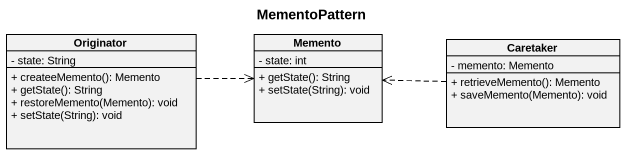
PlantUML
@startuml
title MementoPattern
hide circle
hide empty members
skinparam classAttributeIconSize 0
class Originator {
  - state: String
  + createeMemento(): Memento
  + getState(): String
  + restoreMemento(Memento): void
  + setState(String): void
}
class Memento {
  - state: int
  + getState(): String
  + setState(String): void
}
class Caretaker {
  - memento: Memento
  + retrieveMemento(): Memento
  + saveMemento(Memento): void
}
Originator .right.> Memento
Caretaker .left.> Memento
@enduml
